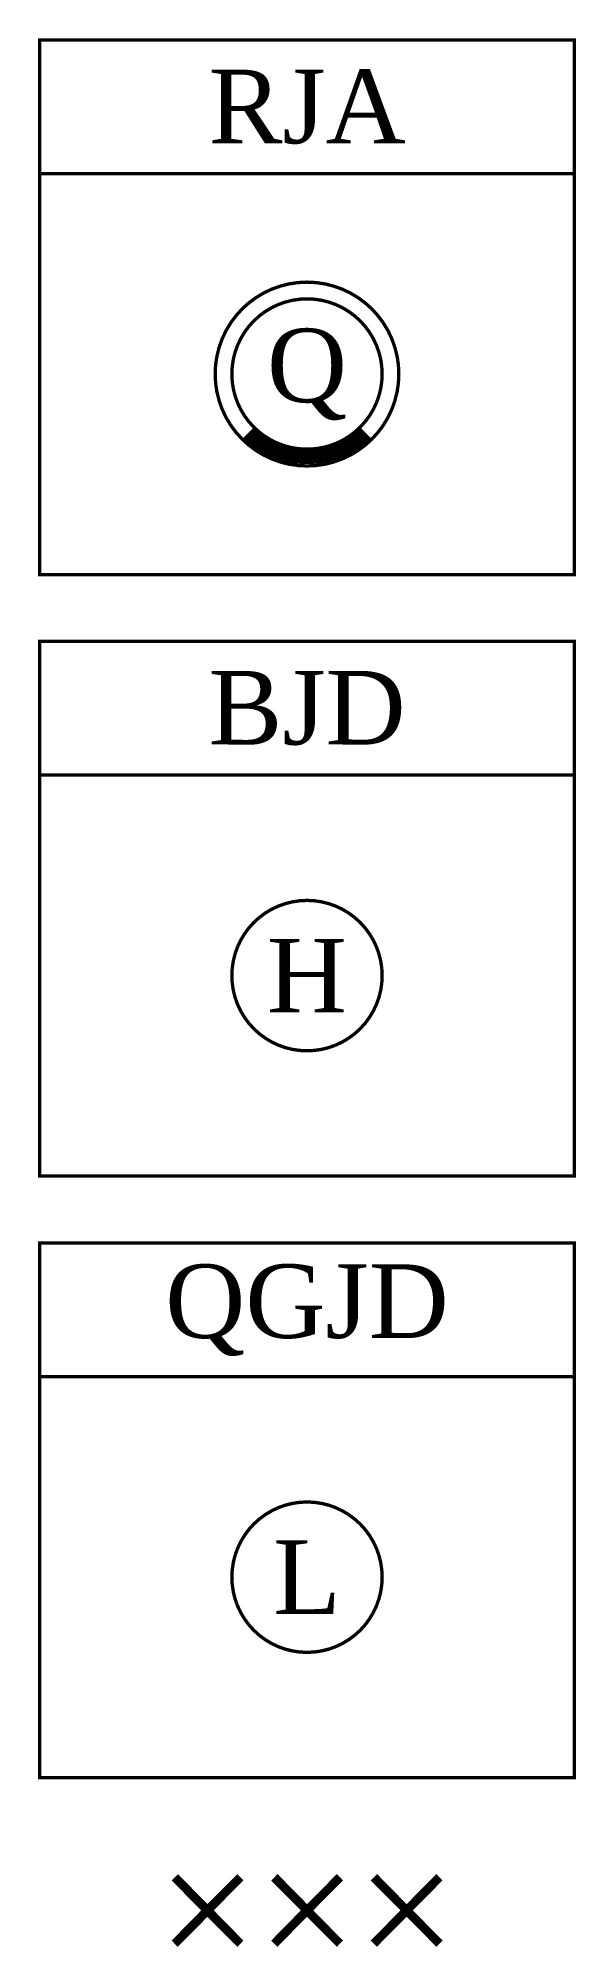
# Model space of a CAD drawing. Header units: millimetres. Extents: x -8.1 to 8.1, y -57.1 to 0.1.
import ezdxf
from ezdxf.enums import TextEntityAlignment as Align

# ---------------------------------------------------------------- set-up
doc = ezdxf.new("R2010")
doc.units = ezdxf.units.MM
doc.styles.add('CHINESE', font='TIMES.TTF')

msp = doc.modelspace()

# ---------------------------------------------------------------- linework, layer by layer
at = {"color": 7, "const_width": 0.1}
for points in [[(-8, -16), (8, -16), (8, 0), (-8, 0)], [(-8, -34), (8, -34), (8, -18), (-8, -18)], [(-8, -52), (8, -52), (8, -36), (-8, -36)]]:
    msp.add_lwpolyline(points, close=True, dxfattribs=at)
at = {"color": 7}
for points in [[(-8, -16), (8, -16), (8, 0), (-8, 0)], [(-8, -34), (8, -34), (8, -18), (-8, -18)], [(-8, -52), (8, -52), (8, -36), (-8, -36)]]:
    msp.add_lwpolyline(points, close=True, dxfattribs=at)
at = {"color": 7, "const_width": 0.1}
for points in [[(-8, -4), (8, -4)], [(-8, -22), (8, -22)], [(-8, -40), (8, -40)]]:
    msp.add_lwpolyline(points, dxfattribs=at)
for points in [[(-2.75, -10, 1), (2.75, -10, 1)], [(-2.25, -10, 1), (2.25, -10, 1)], [(-2.25, -28, 1), (2.25, -28, 1)], [(-2.25, -46, 1), (2.25, -46, 1)]]:
    msp.add_lwpolyline(points, format="xyb", close=True, dxfattribs=at)
at = {"color": 7, "const_width": 0.5}
msp.add_lwpolyline([(-1.732, -11.732, 0.414214), (1.732, -11.732, 0.414214)], format="xyb", dxfattribs=at)

# ---------------------------------------------------------------- texts
at = {"color": 7, "style": 'CHINESE'}
for s, height, p in [('RJA', 2.2, (0, -2)), ('Q', 2.2, (0, -10)), ('BJD', 2.2, (0, -20)), ('H', 2.2, (0, -28)), ('QGJD', 2.2, (0, -38)), ('L', 2.2, (0, -46)), ('×××', 3.5, (0, -56))]:
    msp.add_text(s, height=height, dxfattribs=at).set_placement(p, align=Align.MIDDLE)

doc.saveas('drawing.dxf')
